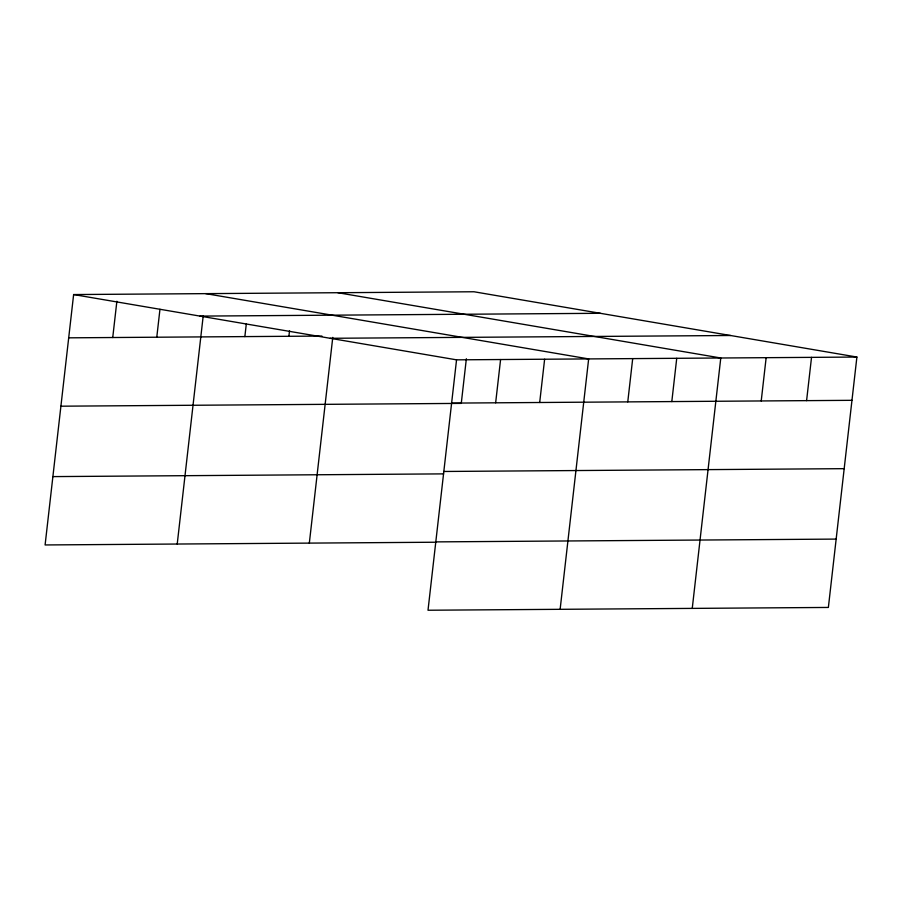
<?xml version="1.0" encoding="UTF-8"?>
<svg xmlns="http://www.w3.org/2000/svg" width="902" height="902" viewBox="0 0 902 902"><rect width="100%" height="100%" fill="white"/><g stroke="black" fill="none" stroke-linecap="round" stroke-linejoin="round"><path stroke-width="1.35" d="M856.9 357.045L456.547 359.842L428.01 610.237L828.374 607.441L856.9 357.045L473.99 291.763L73.626 294.559L45.1 544.955L435.835 542.226M112.739 337.528L116.877 301.234M156.779 337.224L159.958 309.296M177.22 544.03L203.198 315.971M244.859 336.604L246.291 324.043M288.899 336.299L289.531 330.718M309.33 543.117L332.77 337.382M466.357 358.748L461.272 403.386L60.908 406.193M495.649 402.811L500.587 359.537M539.689 402.506L544.628 359.221M560.131 609.324L588.656 358.917L205.746 293.635M627.769 401.886L632.697 358.613M671.81 401.582L676.737 358.297M692.251 608.399L720.777 357.993L337.867 292.71M761.22 400.962L766.148 357.677M806.591 400.635L811.529 357.361M199.996 316.106L600.349 313.298M68.699 337.833L321.924 336.063M330.177 338.295L730.541 335.499M451.609 403.115L851.973 400.319M443.829 471.475L844.182 468.668M52.891 476.606L443.615 473.877M435.801 541.888L836.154 539.092M73.626 294.559L456.547 359.842"/></g></svg>
